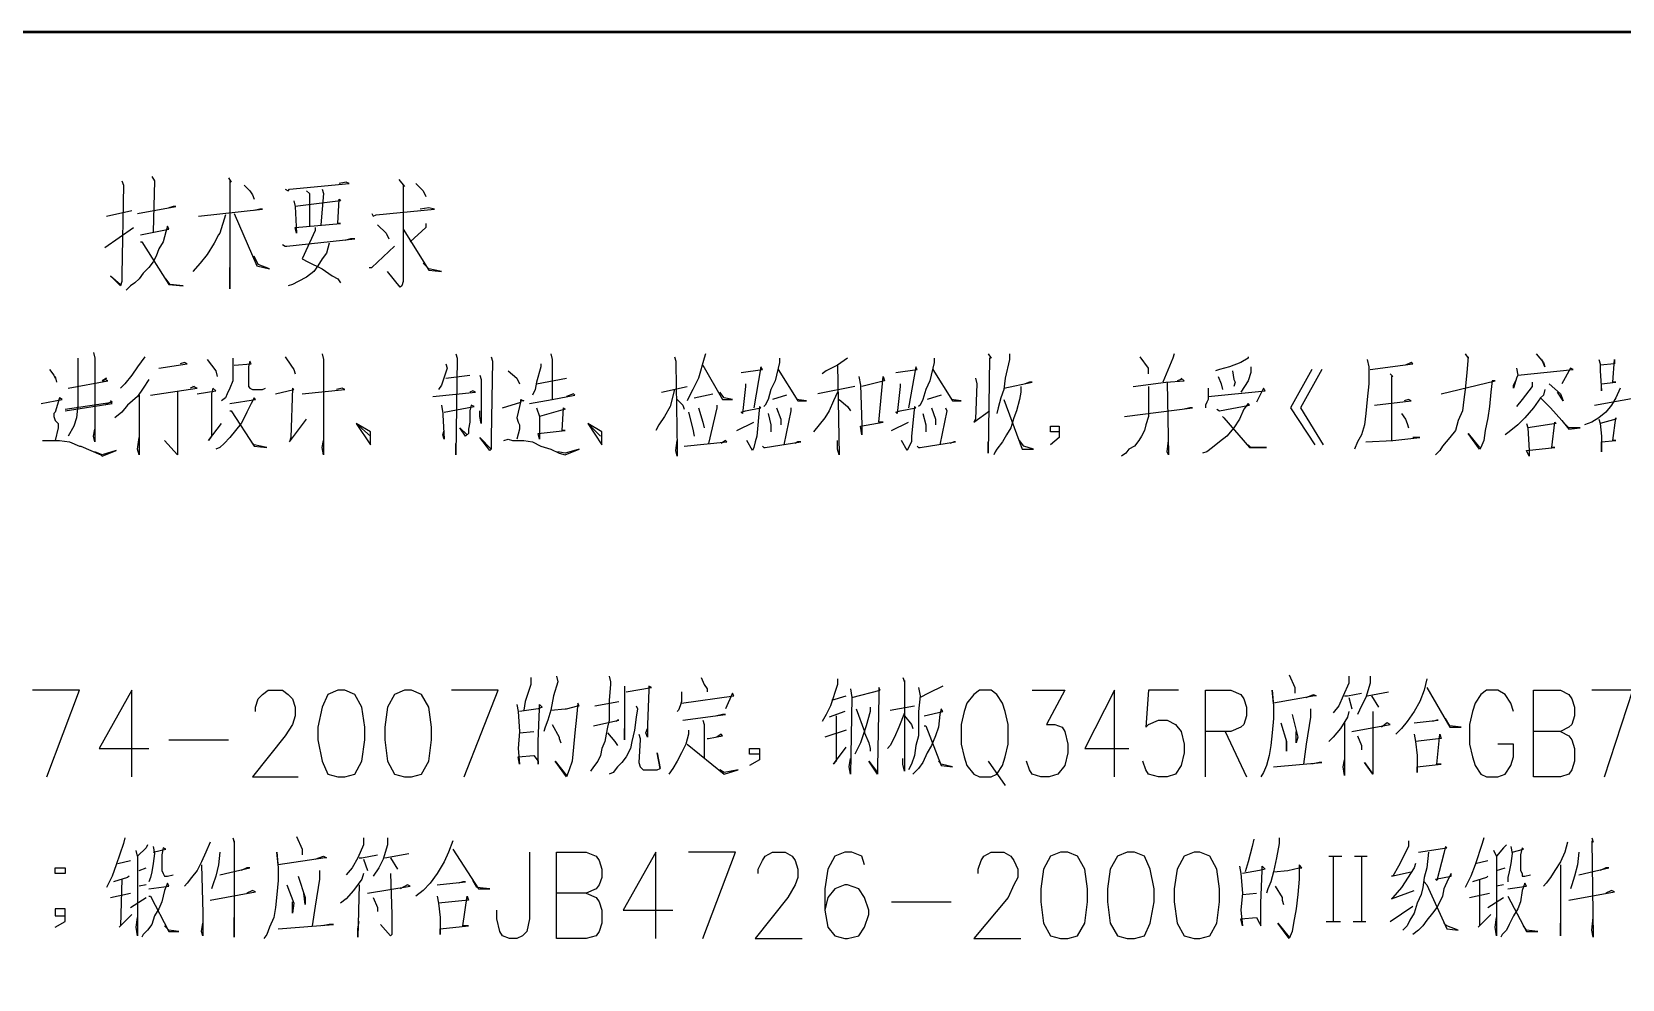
# Model space of a CAD drawing. Header units: millimetres. Extents: x -892 to 4698, y -3687 to 4524.
# Drawn here: x 3486 to 4215, y 4089 to 4524 of the extents above; entities that cross this region are included whole.
import ezdxf

# ---------------------------------------------------------------- set-up
doc = ezdxf.new("R2010")
doc.units = ezdxf.units.MM
doc.layers.add('1', color=7, linetype='Continuous')

msp = doc.modelspace()

# ---------------------------------------------------------------- linework, layer by layer
at = {"layer": '1', "color": 0, "lineweight": 50}
msp.add_lwpolyline([(-891.61, -3685.08), (-891.61, 4523.75), (4698.03, 4523.75), (4698.03, -3685.08), (-891.61, -3685.08)], dxfattribs=at)
at = {"layer": '1', "color": 0, "lineweight": 25}
for points in [[(3526.93, 4455.32), (3527.58, 4453.37), (3526.93, 4412.31), (3526.93, 4409.05), (3526.27, 4407.1), (3521.71, 4411.66), (3526.27, 4407.75)], [(3540.61, 4457.28), (3541.92, 4455.32), (3541.26, 4431.86)], [(3575.8, 4456.63), (3577.11, 4454.67), (3576.46, 4455.32), (3576.46, 4405.79), (3576.46, 4409.05), (3576.46, 4415.57)], [(3582.97, 4453.37), (3585.58, 4450.76), (3586.88, 4448.81), (3587.53, 4446.85)], [(3601.87, 4451.41), (3603.18, 4450.76), (3603.83, 4451.41), (3631.2, 4454.02), (3629.89, 4454.67), (3626.64, 4454.02)], [(3654.01, 4455.98), (3656.61, 4452.72), (3655.96, 4453.37), (3655.96, 4414.92), (3655.96, 4411.66), (3655.96, 4409.05), (3655.31, 4407.1), (3654.66, 4406.45), (3648.79, 4413.61)], [(3661.83, 4454.02), (3665.09, 4450.76), (3666.39, 4448.15)], [(3605.78, 4446.2), (3606.43, 4443.59), (3607.09, 4431.21), (3606.43, 4433.82), (3627.29, 4435.77), (3625.98, 4435.77), (3626.64, 4446.85), (3627.29, 4446.2), (3606.43, 4443.59)], [(3611.65, 4450.76), (3612.95, 4449.46), (3612.95, 4434.47)], [(3618.82, 4451.41), (3619.47, 4449.46), (3618.16, 4435.12)], [(3519.76, 4439.03), (3531.49, 4441.64)], [(3534.09, 4440.33), (3551.69, 4443.59), (3550.39, 4443.59), (3548.43, 4442.94)], [(3574.5, 4439.68), (3571.89, 4431.21), (3571.24, 4430.56), (3569.29, 4426.65), (3566.03, 4421.43), (3562.77, 4417.52), (3559.51, 4413.61)], [(3562.12, 4439.03), (3591.44, 4442.29), (3590.14, 4442.29), (3587.53, 4441.64)], [(3578.41, 4440.33), (3588.84, 4416.22), (3594.7, 4414.92), (3589.49, 4416.87), (3587.53, 4420.78)], [(3641.63, 4440.33), (3642.28, 4439.03), (3643.58, 4439.68), (3670.3, 4442.29), (3667.69, 4442.94), (3663.78, 4442.29)], [(3519.11, 4424.69), (3532.14, 4433.82)], [(3535.4, 4430.56), (3548.43, 4433.17), (3547.78, 4434.47), (3547.13, 4431.86), (3545.83, 4427.3), (3543.87, 4424.04), (3542.57, 4420.78), (3541.26, 4418.18), (3539.31, 4415.57), (3536.7, 4412.96), (3534.75, 4410.36), (3532.79, 4408.4), (3530.84, 4407.1), (3528.88, 4405.14)], [(3615.56, 4433.82), (3615.56, 4432.51), (3609.69, 4419.48), (3612.3, 4418.18), (3618.82, 4414.92), (3623.38, 4411.66), (3625.98, 4410.36), (3627.29, 4408.4)], [(3644.23, 4435.12), (3648.14, 4431.21), (3649.45, 4428.6)], [(3655.96, 4433.17), (3667.69, 4414.27), (3673.56, 4413.61), (3667.69, 4414.92), (3665.09, 4417.52)], [(3666.39, 4435.77), (3666.39, 4433.82), (3659.22, 4427.3)], [(3535.4, 4427.3), (3536.05, 4427.3), (3548.43, 4407.75), (3554.95, 4407.1), (3549.08, 4407.75), (3547.13, 4410.36)], [(3600.57, 4426), (3601.87, 4425.35), (3602.52, 4425.35), (3633.81, 4428.6), (3631.85, 4428.6), (3629.24, 4427.95)], [(3622.07, 4426.65), (3620.77, 4422.09), (3618.82, 4419.48), (3616.86, 4416.22), (3614.91, 4413.61), (3611.65, 4411.01), (3607.74, 4409.05), (3605.13, 4407.75), (3603.18, 4407.1)], [(3640.32, 4415.57), (3641.63, 4415.57), (3652.05, 4425.35)], [(3506.72, 4373.86), (3506.72, 4360.17), (3506.72, 4359.52), (3506.72, 4352.35), (3506.07, 4346.49), (3504.77, 4342.58), (3502.16, 4338.02)], [(3513.89, 4376.47), (3514.54, 4373.86), (3514.54, 4338.67), (3514.54, 4335.41), (3513.89, 4338.02), (3514.54, 4341.28)], [(3537.35, 4374.51), (3534.09, 4369.95), (3531.49, 4366.04), (3528.23, 4362.13), (3526.27, 4360.17)], [(3566.03, 4373.21), (3569.94, 4368), (3570.59, 4365.39)], [(3577.76, 4373.86), (3577.76, 4370.6), (3577.76, 4366.69), (3577.76, 4363.43), (3576.46, 4360.17), (3575.15, 4357.57), (3574.5, 4355.61), (3572.55, 4354.31)], [(3578.41, 4370.6), (3586.23, 4371.25), (3585.58, 4372.56), (3584.93, 4369.95), (3584.93, 4367.34), (3584.93, 4364.74), (3584.93, 4362.13), (3584.93, 4360.83), (3585.58, 4360.17), (3586.88, 4359.52), (3588.19, 4359.52), (3590.79, 4359.52), (3591.44, 4359.52), (3592.75, 4360.17)], [(3601.87, 4374.51), (3604.48, 4370.6), (3605.78, 4368.65), (3606.43, 4366.69)], [(3618.82, 4375.82), (3619.47, 4373.21), (3619.47, 4329.55), (3618.82, 4332.8), (3619.47, 4336.06)], [(3680.08, 4375.82), (3680.73, 4373.86), (3680.08, 4329.55), (3680.08, 4332.15), (3680.08, 4334.76)], [(3696.37, 4374.51), (3697.02, 4372.56), (3696.37, 4337.37), (3696.37, 4334.76), (3696.37, 4332.8), (3696.37, 4332.15), (3695.72, 4331.5), (3691.15, 4337.37), (3696.37, 4332.15)], [(3723.74, 4375.82), (3724.39, 4373.21), (3724.39, 4362.78), (3724.39, 4354.96)], [(3780.44, 4374.51), (3781.09, 4372.56), (3781.09, 4371.25), (3781.74, 4332.15), (3781.74, 4328.89), (3781.09, 4331.5), (3781.74, 4336.06)], [(3794.78, 4375.82), (3794.12, 4373.86), (3791.52, 4364.74), (3788.91, 4359.52), (3786.96, 4355.61), (3786.3, 4354.31)], [(3828.66, 4373.86), (3828.66, 4371.91), (3826.71, 4363.43), (3824.75, 4359.52), (3823.45, 4354.96), (3822.15, 4352.35), (3821.5, 4351.7)], [(3859.95, 4373.86), (3855.38, 4370.6), (3850.17, 4368), (3848.22, 4366.69)], [(3899.7, 4373.86), (3899.7, 4371.91), (3897.74, 4363.43), (3895.79, 4359.52), (3894.49, 4354.96), (3893.18, 4352.35), (3892.53, 4351.7)], [(3924.46, 4375.82), (3925.77, 4373.86), (3925.12, 4373.86), (3924.46, 4330.2), (3924.46, 4332.15), (3924.46, 4335.41)], [(3934.24, 4375.82), (3934.24, 4373.21), (3932.28, 4364.74), (3931.63, 4359.52), (3930.33, 4355.61), (3929.03, 4351.05), (3928.37, 4348.44)], [(3998.11, 4366.69), (3998.11, 4369.3), (3994.2, 4374.51)], [(4009.84, 4375.82), (4009.19, 4373.86), (4004.62, 4362.78)], [(4043.73, 4374.51), (4043.73, 4373.86), (4040.47, 4371.91), (4035.25, 4369.95), (4030.69, 4368.65), (4028.74, 4368)], [(4098.47, 4373.21), (4099.12, 4369.95), (4099.12, 4362.13), (4098.47, 4354.96), (4097.82, 4348.44), (4097.17, 4343.23), (4095.86, 4338.67), (4093.91, 4335.41), (4092.6, 4332.15)], [(4143.44, 4375.82), (4144.74, 4373.86), (4144.74, 4374.51), (4144.09, 4367.34), (4143.44, 4359.52), (4142.78, 4354.96), (4142.13, 4349.75), (4140.18, 4345.19), (4138.87, 4340.62), (4136.27, 4337.37), (4133.01, 4333.46), (4131.71, 4331.5), (4129.75, 4329.55)], [(4176.02, 4375.82), (4179.28, 4371.91), (4179.93, 4369.95), (4178.63, 4373.21)], [(4204.7, 4373.21), (4205.35, 4371.25), (4205.35, 4368), (4206, 4358.87), (4206, 4362.13), (4212.52, 4362.78), (4211.21, 4362.78), (4211.86, 4373.21), (4211.86, 4371.25), (4205.35, 4370.6)], [(3493.69, 4368.65), (3495.64, 4366.04), (3496.3, 4364.74)], [(3496.3, 4365.39), (3496.95, 4362.78)], [(3543.87, 4369.3), (3556.9, 4371.25), (3555.6, 4371.91), (3553.65, 4371.25)], [(3675.51, 4371.25), (3676.17, 4369.3), (3673.56, 4361.48), (3672.26, 4359.52)], [(3675.51, 4364.74), (3686.59, 4366.04)], [(3691.15, 4366.04), (3691.81, 4364.09), (3691.81, 4343.88), (3691.15, 4347.14), (3691.15, 4349.75)], [(3704.19, 4368), (3708.1, 4364.74), (3709.4, 4362.13)], [(3719.18, 4371.25), (3719.18, 4369.95), (3717.22, 4362.78), (3716.57, 4359.52), (3715.27, 4356.92)], [(3793.47, 4370.6), (3802.6, 4354.96), (3807.16, 4354.96), (3803.25, 4355.61), (3801.29, 4358.22)], [(3811.07, 4367.34), (3820.84, 4368.65), (3820.19, 4369.95), (3816.93, 4351.05)], [(3828.01, 4368.65), (3837.14, 4354.31), (3841.05, 4354.31), (3836.48, 4354.96)], [(3855.38, 4370.6), (3856.04, 4329.55), (3855.38, 4332.15), (3855.38, 4336.06)], [(3865.16, 4365.39), (3865.81, 4361.48), (3866.46, 4343.23), (3866.46, 4338.67), (3865.81, 4342.58), (3876.24, 4344.53), (3874.28, 4344.53), (3876.24, 4365.39), (3876.89, 4363.43), (3866.46, 4360.83)], [(3882.1, 4367.34), (3891.88, 4368.65), (3891.23, 4369.95), (3887.97, 4351.05)], [(3899.05, 4368.65), (3908.17, 4354.31), (3912.08, 4354.31), (3907.52, 4354.96)], [(4030.04, 4365.39), (4031.34, 4362.13), (4031.99, 4359.52)], [(4036.56, 4368), (4037.21, 4364.09), (4037.86, 4362.78), (4037.21, 4360.83)], [(4045.03, 4369.95), (4045.03, 4367.34), (4043.73, 4363.43), (4040.47, 4358.22)], [(4073.05, 4368.65), (4063.28, 4351.05), (4074.36, 4334.11)], [(4077.61, 4368.65), (4067.84, 4351.05), (4078.27, 4334.11)], [(4099.77, 4368.65), (4119.32, 4371.25), (4118.67, 4371.91), (4116.06, 4370.6)], [(4108.9, 4366.69), (4110.2, 4365.39), (4109.55, 4365.39), (4109.55, 4336.06)], [(4166.9, 4369.3), (4167.55, 4366.04), (4166.9, 4364.74), (4166.25, 4362.13), (4165.59, 4360.17), (4165.59, 4361.48), (4166.9, 4364.09)], [(4167.55, 4366.04), (4192.97, 4368.65), (4191.66, 4369.3), (4187.75, 4362.13)], [(3502.16, 4360.17), (3520.41, 4363.43), (3519.11, 4364.09), (3519.76, 4364.74), (3517.8, 4363.43)], [(3502.16, 4360.17), (3520.41, 4363.43), (3519.11, 4364.09), (3517.8, 4362.78)], [(3539.31, 4364.09), (3536.7, 4360.17), (3534.09, 4356.26), (3529.53, 4352.35), (3526.93, 4349.1), (3523.67, 4346.49)], [(3539.96, 4356.92), (3561.47, 4360.17), (3559.51, 4360.83), (3560.16, 4360.83), (3558.21, 4360.17)], [(3552.34, 4358.87), (3552.34, 4343.88), (3552.34, 4331.5), (3552.34, 4329.55), (3546.48, 4336.06)], [(3561.47, 4357.57), (3569.94, 4358.87), (3568.64, 4360.17), (3567.98, 4357.57), (3567.98, 4338.02), (3566.68, 4336.06), (3572.55, 4343.88)], [(3597.31, 4357.57), (3605.78, 4359.52), (3605.13, 4360.17), (3604.48, 4337.37), (3603.83, 4335.41), (3611.65, 4345.84)], [(3609.69, 4357.57), (3629.24, 4359.52), (3627.94, 4360.17), (3625.33, 4359.52)], [(3669.65, 4356.26), (3689.2, 4358.22), (3687.9, 4358.87), (3686.59, 4358.22)], [(3713.96, 4353.01), (3724.39, 4354.96), (3734.82, 4356.92), (3734.17, 4357.57), (3730.91, 4356.26)], [(3717.22, 4362.13), (3730.91, 4364.74)], [(3780.44, 4359.52), (3778.48, 4351.7), (3775.88, 4347.14), (3773.27, 4343.23), (3771.97, 4340.62)], [(3774.57, 4358.22), (3786.3, 4360.83)], [(3789.56, 4355.61), (3798.03, 4357.57)], [(3813.02, 4362.13), (3813.02, 4360.83), (3811.72, 4348.44), (3811.07, 4349.1), (3813.02, 4349.75), (3820.19, 4351.05), (3819.54, 4351.7), (3818.24, 4338.02), (3817.59, 4335.41), (3816.93, 4332.8), (3816.28, 4331.5), (3813.67, 4336.06)], [(3855.38, 4358.22), (3853.43, 4354.31), (3851.47, 4349.75), (3849.52, 4346.49), (3846.91, 4343.23), (3844.3, 4339.97)], [(3863.2, 4360.83), (3846.26, 4357.57)], [(3884.06, 4362.13), (3884.06, 4360.83), (3882.76, 4348.44), (3882.1, 4349.1), (3884.06, 4349.75), (3891.23, 4351.05), (3890.58, 4351.7), (3889.27, 4338.02), (3889.27, 4335.41), (3887.97, 4332.8), (3887.32, 4331.5), (3884.71, 4336.06)], [(3918.6, 4364.74), (3919.25, 4362.13), (3918.6, 4345.84), (3917.95, 4344.53), (3925.12, 4349.75)], [(3939.45, 4360.83), (3939.45, 4358.22), (3938.8, 4354.96), (3937.5, 4349.75), (3936.19, 4346.49), (3934.89, 4341.93), (3932.94, 4338.67), (3930.98, 4335.41), (3928.37, 4332.15), (3927.72, 4330.85), (3927.07, 4329.55)], [(3931.63, 4360.17), (3944.67, 4362.78), (3943.36, 4362.78), (3941.41, 4362.13)], [(3998.11, 4360.83), (3998.11, 4358.22), (3998.11, 4351.7), (3998.11, 4347.14), (3996.8, 4343.23), (3996.15, 4340.62), (3994.85, 4338.02), (3993.54, 4336.06), (3991.59, 4333.46), (3988.98, 4332.15), (3987.68, 4330.2), (3985.72, 4328.89)], [(3990.94, 4360.83), (4005.93, 4362.78), (4014.4, 4363.43), (4013.1, 4364.74), (4013.1, 4364.09), (4011.14, 4363.43)], [(4006.58, 4362.78), (4007.23, 4329.55), (4006.58, 4330.85), (4007.23, 4336.06)], [(4025.48, 4360.17), (4025.48, 4357.57), (4025.48, 4354.96), (4024.83, 4353.66), (4024.17, 4352.35), (4024.17, 4351.05)], [(4025.48, 4356.26), (4051.55, 4358.87), (4050.89, 4360.17), (4047.64, 4353.66)], [(4132.36, 4357.57), (4157.12, 4363.43), (4155.82, 4363.43), (4155.17, 4358.22), (4154.51, 4351.7), (4153.86, 4346.49), (4152.56, 4340.62), (4151.91, 4336.06), (4150.6, 4332.8), (4149.95, 4332.15), (4144.74, 4339.32), (4149.95, 4332.8)], [(4179.93, 4359.52), (4179.28, 4356.92), (4177.98, 4355.61), (4174.72, 4351.05), (4170.81, 4346.49), (4167.55, 4343.23), (4163.64, 4339.97), (4161.68, 4338.67)], [(4174.07, 4362.78), (4174.07, 4360.83), (4169.5, 4354.96), (4166.9, 4351.7)], [(4181.89, 4362.13), (4187.1, 4357.57), (4188.4, 4354.31), (4185.8, 4358.22)], [(4214.47, 4360.17), (4212.52, 4355.61), (4210.56, 4352.35), (4207.95, 4349.1), (4204.7, 4346.49), (4201.44, 4344.53), (4198.18, 4343.23)], [(3489.78, 4353.01), (3499.55, 4354.96), (3498.25, 4355.61), (3496.3, 4349.1), (3495.64, 4348.44), (3495.64, 4347.14), (3496.3, 4345.19), (3497.6, 4343.88), (3497.6, 4341.93), (3496.3, 4336.06)], [(3500.86, 4350.4), (3522.36, 4353.66), (3521.71, 4354.31)], [(3500.86, 4349.75), (3522.36, 4353.01), (3521.71, 4353.66), (3519.11, 4352.35)], [(3534.75, 4356.92), (3534.75, 4329.55), (3534.09, 4332.15), (3534.75, 4337.37)], [(3576.46, 4353.01), (3588.19, 4354.96), (3587.53, 4355.61), (3586.23, 4353.01), (3584.28, 4349.1), (3582.97, 4346.49), (3581.67, 4343.88), (3579.06, 4340.62), (3576.46, 4337.37), (3573.85, 4334.76), (3571.89, 4332.8), (3569.94, 4332.15)], [(3673.56, 4352.35), (3674.21, 4348.44), (3674.21, 4347.79), (3674.86, 4336.71), (3674.21, 4338.67), (3674.86, 4340.62)], [(3674.86, 4349.1), (3688.55, 4351.7), (3687.24, 4352.35), (3686.59, 4349.75), (3686.59, 4344.53), (3685.94, 4341.28), (3685.94, 4339.32), (3684.64, 4338.02), (3682.03, 4341.93), (3685.29, 4338.67)], [(3701.58, 4351.05), (3710.05, 4353.66), (3710.05, 4354.96), (3711.36, 4354.31), (3710.05, 4354.31), (3708.1, 4346.49), (3708.75, 4344.53), (3709.4, 4343.23), (3709.4, 4341.28), (3708.1, 4336.71)], [(3717.22, 4351.05), (3718.53, 4347.14), (3718.53, 4339.32), (3718.53, 4336.71), (3717.87, 4339.32), (3730.26, 4340.62), (3728.95, 4340.62), (3729.61, 4351.05), (3730.26, 4350.4), (3718.53, 4347.14)], [(3781.74, 4354.96), (3784.35, 4352.35), (3785, 4350.4)], [(3791.52, 4351.05), (3793.47, 4344.53), (3794.12, 4341.93)], [(3799.99, 4352.35), (3799.99, 4351.05), (3796.08, 4334.76)], [(3831.92, 4356.92), (3825.41, 4354.96)], [(3827.36, 4351.05), (3829.32, 4345.84), (3829.32, 4343.23)], [(3833.88, 4351.05), (3833.88, 4349.75), (3830.62, 4334.11)], [(3856.04, 4354.96), (3859.95, 4351.7), (3861.25, 4349.75)], [(3902.96, 4356.92), (3896.44, 4354.96)], [(3898.4, 4351.05), (3900.35, 4345.84), (3900.35, 4343.23)], [(3904.91, 4351.05), (3905.56, 4349.75), (3902.31, 4334.11)], [(3931.63, 4354.96), (3940.1, 4332.15), (3945.32, 4332.15), (3940.76, 4333.46), (3938.8, 4336.06)], [(3987.03, 4347.14), (4018.31, 4351.05), (4017.01, 4351.05), (4014.4, 4350.4)], [(4029.39, 4350.4), (4030.69, 4349.75), (4044.38, 4352.35), (4043.73, 4353.01), (4041.77, 4350.4), (4039.82, 4345.84), (4037.21, 4341.93), (4033.95, 4338.02), (4030.69, 4335.41), (4027.43, 4332.8), (4024.83, 4330.85), (4022.87, 4330.2)], [(4101.73, 4352.35), (4118.67, 4354.31), (4117.37, 4354.96), (4115.41, 4354.31)], [(4177.98, 4355.61), (4182.54, 4351.05), (4187.75, 4345.19), (4191.01, 4341.28), (4196.22, 4341.93), (4191.01, 4341.93), (4188.4, 4344.53)], [(4202.74, 4352.35), (4228.16, 4356.92), (4227.51, 4356.92), (4224.9, 4356.26)], [(3576.46, 4349.75), (3577.11, 4349.75), (3587.53, 4333.46), (3593.4, 4332.8), (3587.53, 4334.11), (3586.23, 4335.41)], [(3640.97, 4338.02), (3634.46, 4343.88), (3640.97, 4334.11), (3640.97, 4339.97), (3634.46, 4343.88)], [(3746.55, 4338.02), (3740.68, 4343.88), (3747.2, 4334.11), (3747.2, 4339.97), (3740.68, 4343.88)], [(3786.96, 4349.1), (3788.91, 4341.28), (3789.56, 4338.02)], [(3809.11, 4340.62), (3816.93, 4344.53)], [(3823.45, 4348.44), (3824.75, 4343.23), (3824.75, 4339.97)], [(3880.15, 4340.62), (3887.97, 4344.53)], [(3894.49, 4348.44), (3895.79, 4343.23), (3895.79, 4339.97)], [(4031.99, 4347.14), (4032.65, 4346.49), (4044.38, 4332.8), (4052.2, 4332.8), (4045.03, 4332.8), (4043.73, 4334.11)], [(4114.11, 4348.44), (4116.06, 4345.84), (4116.72, 4343.88), (4117.37, 4341.93)], [(4171.46, 4343.88), (4172.11, 4341.93), (4172.76, 4331.5), (4172.76, 4328.89), (4171.46, 4331.5), (4184.49, 4332.8), (4183.19, 4332.8), (4184.49, 4344.53), (4185.14, 4343.88), (4172.11, 4341.93)], [(4204.7, 4345.84), (4205.35, 4343.88), (4206, 4338.02), (4206, 4336.71), (4206, 4330.85), (4206, 4335.41), (4212.52, 4336.06), (4211.21, 4336.06), (4212.52, 4346.49), (4212.52, 4345.84), (4205.35, 4343.88)], [(3490.43, 4336.06), (3494.99, 4336.06), (3498.25, 4336.06), (3502.81, 4335.41), (3507.38, 4333.46), (3508.03, 4333.46), (3512.59, 4331.5), (3517.15, 4329.55), (3517.8, 4328.89), (3524.32, 4331.5), (3517.8, 4329.55), (3514.54, 4330.85)], [(3702.23, 4336.06), (3704.19, 4336.71), (3706.14, 4336.06), (3711.36, 4336.06), (3715.27, 4335.41), (3719.18, 4333.46), (3723.74, 4332.15), (3727.65, 4330.2), (3730.26, 4329.55), (3736.77, 4332.15), (3730.26, 4330.2), (3727, 4330.85)], [(3785, 4333.46), (3804.55, 4335.41), (3803.9, 4336.06), (3801.94, 4334.76)], [(3957.05, 4339.97), (3953.14, 4339.97), (3953.14, 4342.58), (3957.05, 4342.58), (3957.05, 4337.37), (3953.14, 4334.11)], [(4097.82, 4335.41), (4110.2, 4336.06), (4122.58, 4337.37), (4121.93, 4337.37), (4119.32, 4337.37)], [(3820.84, 4333.46), (3821.5, 4332.8), (3822.15, 4332.8), (3838.44, 4335.41), (3837.14, 4335.41), (3835.83, 4334.76)], [(3891.88, 4333.46), (3892.53, 4332.8), (3893.18, 4332.8), (3909.48, 4335.41), (3908.82, 4335.41), (3906.87, 4334.76)], [(3714.62, 4227.23), (3714.62, 4223.97), (3712.01, 4216.15), (3711.36, 4212.24)], [(3726.35, 4227.88), (3727, 4225.27), (3725.04, 4218.76), (3723.74, 4212.24), (3722.44, 4207.68), (3721.13, 4204.42), (3720.48, 4202.46)], [(3750.46, 4227.88), (3751.11, 4225.27), (3751.11, 4223.97), (3750.46, 4216.8), (3750.46, 4211.59), (3750.46, 4207.68), (3749.81, 4204.42), (3749.16, 4201.16), (3748.5, 4197.9), (3747.2, 4194.64), (3746.55, 4191.38), (3745.25, 4188.78), (3743.29, 4186.17), (3741.99, 4184.22)], [(3792.82, 4227.23), (3794.12, 4223.97), (3795.43, 4222.01), (3795.43, 4220.71)], [(3855.38, 4226.58), (3855.38, 4223.97), (3852.13, 4214.19), (3850.17, 4210.28), (3848.22, 4207.03)], [(3885.36, 4227.23), (3886.01, 4225.27), (3886.01, 4225.92), (3886.01, 4184.22), (3885.36, 4187.47), (3885.36, 4190.08)], [(4062.62, 4228.53), (4065.23, 4222.67), (4065.23, 4220.06)], [(4090, 4227.88), (4090, 4224.62), (4087.39, 4218.76), (4085.43, 4214.19), (4082.83, 4210.94)], [(4099.77, 4227.88), (4099.77, 4224.62), (4097.82, 4218.1), (4095.86, 4214.19), (4093.91, 4210.28)], [(4125.84, 4226.58), (4124.54, 4221.36), (4122.58, 4216.15), (4119.97, 4211.59), (4116.72, 4207.03), (4114.11, 4203.77), (4111.5, 4201.16)], [(3492.39, 4181.61), (3507.38, 4221.36), (3485.87, 4221.36)], [(3531.49, 4181.61), (3531.49, 4221.36), (3516.5, 4194.64), (3539.31, 4194.64)], [(3588.19, 4211.59), (3588.19, 4213.54), (3589.49, 4217.45), (3591.44, 4219.41), (3594.05, 4221.36), (3600.57, 4221.36), (3603.18, 4219.41), (3605.13, 4217.45), (3606.43, 4213.54), (3606.43, 4209.63), (3605.13, 4205.72), (3601.87, 4200.51), (3586.88, 4181.61), (3607.74, 4181.61)], [(3625.98, 4221.36), (3621.42, 4219.41), (3618.82, 4213.54), (3616.86, 4204.42), (3616.86, 4198.55), (3618.82, 4188.78), (3621.42, 4182.91), (3625.98, 4181.61), (3629.24, 4181.61), (3633.81, 4182.91), (3637.06, 4188.78), (3638.37, 4198.55), (3638.37, 4204.42), (3637.06, 4213.54), (3633.81, 4219.41), (3629.24, 4221.36), (3625.98, 4221.36)], [(3656.61, 4221.36), (3652.05, 4219.41), (3648.79, 4213.54), (3647.49, 4204.42), (3647.49, 4198.55), (3648.79, 4188.78), (3652.05, 4182.91), (3656.61, 4181.61), (3659.87, 4181.61), (3664.44, 4182.91), (3667.69, 4188.78), (3669, 4198.55), (3669, 4204.42), (3667.69, 4213.54), (3664.44, 4219.41), (3659.87, 4221.36), (3656.61, 4221.36)], [(3683.99, 4181.61), (3699.63, 4221.36), (3678.12, 4221.36)], [(3757.63, 4223.32), (3757.63, 4220.71), (3757.63, 4202.46), (3757.63, 4198.55), (3757.63, 4199.86), (3757.63, 4203.77)], [(3758.28, 4220.71), (3770.01, 4222.67), (3768.71, 4223.32), (3768.71, 4221.36), (3768.06, 4205.72), (3768.06, 4199.86), (3767.4, 4201.81), (3768.06, 4203.77)], [(3783.7, 4220.71), (3783.7, 4218.1), (3783.7, 4216.15), (3783.04, 4214.19), (3782.39, 4212.24), (3781.74, 4211.59)], [(3783.7, 4215.5), (3807.81, 4218.76), (3807.16, 4220.06), (3803.9, 4212.89)], [(3861.25, 4222.01), (3861.9, 4218.1), (3861.25, 4182.91), (3860.6, 4186.17), (3861.25, 4190.08)], [(3861.9, 4218.1), (3874.93, 4221.36), (3874.28, 4222.67), (3874.28, 4218.76), (3873.63, 4186.17), (3873.63, 4184.22), (3873.63, 4182.91), (3869.72, 4188.78), (3873.63, 4183.56)], [(3892.53, 4222.67), (3893.18, 4218.76), (3892.53, 4211.59), (3892.53, 4205.72), (3892.53, 4200.51), (3891.23, 4195.95), (3890.58, 4191.38), (3889.27, 4187.47), (3887.97, 4184.87)], [(3903.61, 4223.32), (3897.09, 4220.06), (3893.18, 4218.1)], [(3920.55, 4221.36), (3917.95, 4219.41), (3914.69, 4215.5), (3913.39, 4211.59), (3912.08, 4205.72), (3912.08, 4196.6), (3913.39, 4190.73), (3914.69, 4186.82), (3917.95, 4182.91), (3920.55, 4181.61), (3925.77, 4181.61), (3928.37, 4182.91), (3930.98, 4186.82), (3932.28, 4190.73), (3933.59, 4196.6), (3933.59, 4205.72), (3932.28, 4211.59), (3930.98, 4215.5), (3928.37, 4219.41), (3925.77, 4221.36), (3920.55, 4221.36)], [(3944.67, 4221.36), (3959.66, 4221.36), (3951.18, 4205.72), (3955.09, 4205.72), (3958.35, 4204.42), (3959.66, 4202.46), (3960.96, 4196.6), (3960.96, 4192.69), (3959.66, 4186.82), (3956.4, 4182.91), (3952.49, 4181.61), (3948.58, 4181.61), (3944.67, 4182.91), (3943.36, 4184.87), (3942.06, 4188.78)], [(3982.47, 4181.61), (3982.47, 4221.36), (3968.78, 4194.64), (3988.98, 4194.64)], [(4011.79, 4221.36), (3998.11, 4221.36), (3996.8, 4204.42), (3998.11, 4205.72), (4002.67, 4207.68), (4006.58, 4207.68), (4010.49, 4205.72), (4013.1, 4202.46), (4014.4, 4196.6), (4014.4, 4192.69), (4013.1, 4186.82), (4010.49, 4182.91), (4006.58, 4181.61), (4002.67, 4181.61), (3998.11, 4182.91), (3996.8, 4184.87), (3995.5, 4188.78)], [(4024.17, 4181.61), (4024.17, 4221.36), (4035.91, 4221.36), (4040.47, 4219.41), (4041.77, 4217.45), (4043.07, 4213.54), (4043.07, 4209.63), (4041.77, 4205.72), (4040.47, 4204.42), (4035.91, 4202.46), (4024.17, 4202.46)], [(4070.45, 4218.1), (4073.7, 4219.41), (4075.01, 4218.76), (4074.36, 4218.76), (4055.46, 4215.5), (4054.8, 4221.36), (4055.46, 4214.19), (4055.46, 4208.33), (4054.8, 4201.81), (4054.15, 4195.95), (4053.5, 4191.38), (4052.2, 4186.82), (4050.89, 4183.56), (4049.59, 4181.61)], [(4088.04, 4218.76), (4089.34, 4218.76), (4095.86, 4220.06)], [(4098.47, 4218.76), (4108.24, 4220.71)], [(4125.84, 4222.67), (4136.27, 4204.42), (4141.48, 4204.42), (4136.27, 4205.07), (4134.31, 4208.33)], [(4165.59, 4211.59), (4164.29, 4215.5), (4161.68, 4219.41), (4158.43, 4221.36), (4153.21, 4221.36), (4150.6, 4219.41), (4148, 4215.5), (4146.69, 4211.59), (4145.39, 4205.72), (4145.39, 4196.6), (4146.69, 4190.73), (4148, 4186.82), (4150.6, 4182.91), (4153.21, 4181.61), (4158.43, 4181.61), (4161.68, 4182.91), (4164.29, 4186.82), (4165.59, 4190.73), (4165.59, 4196.6), (4158.43, 4196.6)], [(4187.1, 4202.46), (4191.01, 4200.51), (4192.31, 4198.55), (4193.62, 4194.64), (4193.62, 4188.78), (4192.31, 4184.87), (4191.01, 4182.91), (4187.1, 4181.61), (4174.72, 4181.61), (4174.72, 4221.36), (4187.1, 4221.36), (4191.01, 4219.41), (4192.31, 4217.45), (4193.62, 4213.54), (4193.62, 4209.63), (4192.31, 4205.72), (4191.01, 4204.42), (4187.1, 4202.46), (4174.72, 4202.46)], [(4207.3, 4181.61), (4220.34, 4221.36), (4201.44, 4221.36)], [(3708.1, 4214.85), (3708.75, 4211.59), (3709.4, 4202.46), (3708.75, 4194.64), (3709.4, 4187.47), (3708.75, 4190.73), (3715.92, 4191.38), (3717.87, 4188.78), (3717.87, 4187.47), (3717.87, 4197.9), (3718.53, 4212.89), (3718.53, 4214.85), (3719.83, 4213.54), (3717.87, 4212.89), (3709.4, 4211.59)], [(3723.74, 4212.24), (3730.26, 4212.89), (3730.91, 4212.89), (3736.12, 4214.19), (3736.77, 4214.19), (3736.12, 4215.5), (3735.47, 4208.98), (3734.82, 4201.81), (3734.17, 4195.29), (3733.52, 4188.78), (3732.21, 4184.87), (3730.91, 4181.61), (3725.7, 4188.78), (3730.91, 4182.26)], [(3743.94, 4214.19), (3755.02, 4216.15)], [(3762.84, 4214.19), (3763.49, 4212.89), (3762.84, 4208.98), (3762.19, 4203.11), (3760.89, 4197.9), (3760.24, 4194.64), (3758.28, 4190.73), (3756.33, 4188.13), (3754.37, 4186.17), (3752.41, 4183.56), (3750.46, 4182.91)], [(3858.64, 4211.59), (3851.47, 4208.98)], [(3852.78, 4216.8), (3859.29, 4218.76)], [(3870.37, 4213.54), (3870.37, 4211.59), (3868.42, 4205.07), (3865.81, 4197.25), (3863.2, 4192.04)], [(3863.86, 4212.89), (3867.77, 4202.46), (3867.77, 4201.81), (3869.72, 4197.25), (3870.37, 4194.64), (3870.37, 4193.34)], [(3879.5, 4212.24), (3890.58, 4214.19)], [(3895.14, 4209.63), (3903.61, 4211.59), (3902.96, 4212.89), (3902.31, 4210.28), (3901.65, 4204.42), (3900.35, 4200.51), (3898.4, 4195.95), (3896.44, 4192.69), (3894.49, 4188.13), (3892.53, 4185.52), (3889.92, 4182.91)], [(4072.4, 4212.89), (4072.4, 4208.98), (4070.45, 4196.6), (4069.14, 4187.47)], [(4090, 4211.59), (4089.34, 4208.98), (4086.09, 4203.77), (4082.83, 4199.86), (4080.87, 4197.9)], [(4090, 4218.1), (4091.3, 4212.89)], [(4101.08, 4211.59), (4101.08, 4192.69), (4101.08, 4186.17), (4101.08, 4183.56), (4101.08, 4182.91), (4097.17, 4188.13), (4101.08, 4182.91)], [(4100.42, 4218.76), (4103.68, 4213.54)], [(3724.39, 4205.72), (3727.65, 4199.86), (3727.65, 4199.2), (3728.3, 4197.25)], [(3743.29, 4205.07), (3755.02, 4207.68), (3754.37, 4207.68), (3753.72, 4207.03)], [(3784.35, 4207.68), (3803.9, 4210.28), (3802.6, 4210.28), (3799.99, 4209.63)], [(3793.47, 4207.68), (3794.12, 4205.72), (3794.12, 4190.08)], [(3854.73, 4209.63), (3854.73, 4188.78), (3853.43, 4187.47), (3859.29, 4195.29)], [(3886.01, 4210.94), (3883.41, 4204.42), (3881.45, 4199.86), (3879.5, 4195.95), (3878.19, 4194.64)], [(3886.01, 4209.63), (3889.27, 4205.72), (3889.92, 4203.77)], [(3895.14, 4205.07), (3895.79, 4205.07), (3902.96, 4186.82), (3908.17, 4186.17), (3902.96, 4187.47), (3901.65, 4188.78)], [(4058.71, 4206.37), (4061.32, 4197.9), (4061.32, 4193.34), (4061.32, 4198.55)], [(4063.93, 4210.28), (4066.54, 4199.86), (4065.88, 4197.25), (4065.88, 4202.46)], [(4088.04, 4206.37), (4088.04, 4182.26), (4087.39, 4186.17), (4088.04, 4189.43)], [(4091.3, 4202.46), (4108.9, 4205.72), (4107.59, 4206.37), (4104.99, 4204.42)], [(4119.97, 4206.37), (4131.05, 4207.68), (4130.4, 4207.68), (4128.45, 4207.03)], [(3548.43, 4198.55), (3575.8, 4198.55)], [(3709.4, 4201.81), (3715.92, 4202.46)], [(3749.81, 4201.81), (3753.07, 4197.9), (3754.37, 4195.95)], [(3764.15, 4201.16), (3764.8, 4199.2), (3764.8, 4198.55), (3764.15, 4188.13), (3764.8, 4186.17), (3765.45, 4185.52), (3766.1, 4184.87), (3767.4, 4184.87), (3770.66, 4184.87), (3772.62, 4184.87), (3773.92, 4185.52), (3772.62, 4192.69), (3773.92, 4185.52)], [(3786.96, 4203.11), (3786.96, 4201.16), (3785.65, 4196.6), (3783.7, 4192.69), (3781.74, 4188.78), (3779.79, 4185.52), (3777.83, 4182.91)], [(3795.43, 4199.2), (3796.08, 4199.2), (3802.6, 4200.51), (3801.94, 4201.16), (3799.99, 4199.86)], [(3859.29, 4203.11), (3849.52, 4199.86)], [(4033.3, 4202.46), (4043.07, 4181.61)], [(4093.91, 4200.51), (4095.86, 4195.95), (4095.86, 4193.99)], [(4119.97, 4201.16), (4120.63, 4197.9), (4121.28, 4191.38), (4121.28, 4183.56), (4121.28, 4186.17), (4132.36, 4187.47), (4130.4, 4187.47), (4131.71, 4201.16), (4132.36, 4199.2), (4120.63, 4197.9)], [(3786.3, 4196.6), (3803.25, 4182.91), (3809.76, 4184.87), (3803.25, 4183.56), (3801.29, 4184.87)], [(3819.54, 4192.04), (3814.98, 4192.04), (3814.98, 4194.64), (3819.54, 4194.64), (3819.54, 4189.43), (3814.98, 4186.82)], [(3924.46, 4188.78), (3932.28, 4177.7)], [(4055.46, 4186.17), (4077.61, 4188.13), (4076.31, 4188.13), (4073.05, 4187.47)], [(3528.23, 4153.59), (3527.58, 4150.98), (3524.32, 4141.2), (3522.36, 4135.99), (3519.76, 4130.78)], [(3577.76, 4153.59), (3578.41, 4151.63), (3578.41, 4152.28), (3578.41, 4107.97), (3578.41, 4111.22), (3578.41, 4117.09)], [(3607.09, 4154.24), (3609.69, 4148.37), (3609.69, 4145.77)], [(3637.72, 4153.59), (3637.72, 4150.33), (3635.11, 4144.46), (3632.5, 4139.9), (3629.89, 4136.64)], [(3648.79, 4153.59), (3648.79, 4150.33), (3646.84, 4143.81), (3644.88, 4139.9), (3642.28, 4135.99)], [(4058.06, 4153.59), (4058.06, 4150.98), (4056.76, 4144.46), (4055.46, 4137.94), (4054.15, 4133.38), (4052.85, 4130.12), (4052.2, 4128.17)], [(4151.91, 4153.59), (4151.26, 4150.98), (4148, 4141.2), (4146.04, 4135.99), (4143.44, 4130.78)], [(4201.44, 4153.59), (4202.09, 4151.63), (4201.44, 4152.28), (4202.09, 4107.97), (4201.44, 4111.22), (4202.09, 4117.09)], [(3538.66, 4150.33), (3538.01, 4149.02), (3534.09, 4145.11), (3533.44, 4147.72)], [(3541.26, 4149.68), (3541.92, 4146.42), (3541.26, 4141.85), (3540.61, 4137.94), (3539.96, 4135.34), (3539.31, 4133.38)], [(3541.26, 4147.07), (3547.13, 4148.37), (3545.83, 4149.02), (3545.17, 4145.77), (3545.17, 4138.6), (3545.83, 4137.29), (3546.48, 4135.99), (3547.78, 4135.99), (3550.39, 4136.64)], [(3567.33, 4151.63), (3565.38, 4147.07), (3563.42, 4142.51), (3561.47, 4138.6), (3558.86, 4135.34), (3556.9, 4132.73), (3555.6, 4131.43)], [(3571.89, 4147.07), (3571.24, 4141.2), (3569.94, 4135.99), (3568.64, 4132.08), (3567.98, 4130.12)], [(3615.56, 4143.81), (3619.47, 4145.11), (3620.77, 4144.46), (3620.12, 4144.46), (3598.61, 4141.2), (3597.96, 4147.07), (3598.61, 4139.9), (3598.61, 4134.03), (3597.96, 4127.52), (3597.31, 4121.65), (3596.66, 4117.09), (3594.7, 4112.53), (3593.4, 4109.27), (3592.1, 4107.31)], [(3647.49, 4144.46), (3658.57, 4146.42)], [(3678.77, 4152.28), (3676.82, 4147.07), (3674.86, 4142.51), (3671.6, 4137.29), (3668.35, 4132.73), (3665.09, 4129.47), (3661.83, 4126.87)], [(3678.77, 4148.37), (3690.5, 4130.12), (3695.72, 4130.12), (3689.85, 4130.78), (3687.9, 4134.03)], [(3713.96, 4147.07), (3713.96, 4116.44), (3712.66, 4110.57), (3710.71, 4108.62), (3708.1, 4107.31), (3704.84, 4107.31), (3701.58, 4108.62), (3700.28, 4110.57), (3698.98, 4116.44), (3698.98, 4120.35)], [(3740.03, 4128.17), (3744.59, 4126.21), (3745.9, 4124.26), (3747.2, 4120.35), (3747.2, 4114.48), (3745.9, 4110.57), (3744.59, 4108.62), (3740.03, 4107.31), (3726.35, 4107.31), (3726.35, 4147.07), (3740.03, 4147.07), (3744.59, 4145.11), (3745.9, 4143.16), (3747.2, 4139.25), (3747.2, 4135.34), (3745.9, 4132.08), (3744.59, 4130.12), (3740.03, 4128.17), (3726.35, 4128.17)], [(3771.97, 4107.31), (3771.97, 4147.07), (3756.98, 4120.35), (3779.79, 4120.35)], [(3793.47, 4107.31), (3808.46, 4147.07), (3786.96, 4147.07)], [(3818.89, 4137.29), (3818.89, 4139.25), (3820.84, 4143.16), (3822.15, 4145.11), (3825.41, 4147.07), (3831.27, 4147.07), (3834.53, 4145.11), (3835.83, 4143.16), (3837.14, 4139.25), (3837.14, 4135.34), (3835.83, 4132.08), (3832.57, 4126.21), (3817.59, 4107.31), (3839.09, 4107.31)], [(3867.77, 4141.2), (3866.46, 4145.11), (3861.9, 4147.07), (3858.64, 4147.07), (3854.08, 4145.11), (3850.82, 4139.25), (3849.52, 4130.12), (3849.52, 4120.35), (3850.82, 4112.53), (3854.08, 4108.62), (3858.64, 4107.31), (3859.95, 4107.31), (3865.16, 4108.62), (3867.77, 4112.53), (3869.72, 4118.39), (3869.72, 4120.35), (3867.77, 4126.21), (3865.16, 4130.12), (3859.95, 4132.08), (3858.64, 4132.08), (3854.08, 4130.12), (3850.82, 4126.21), (3849.52, 4120.35)], [(3919.9, 4137.29), (3919.9, 4139.25), (3921.21, 4143.16), (3922.51, 4145.11), (3925.77, 4147.07), (3931.63, 4147.07), (3934.89, 4145.11), (3936.19, 4143.16), (3938.15, 4139.25), (3938.15, 4135.34), (3936.19, 4132.08), (3933.59, 4126.21), (3917.95, 4107.31), (3939.45, 4107.31)], [(3957.7, 4147.07), (3953.14, 4145.11), (3949.88, 4139.25), (3948.58, 4130.12), (3948.58, 4124.26), (3949.88, 4114.48), (3953.14, 4108.62), (3957.7, 4107.31), (3960.96, 4107.31), (3965.52, 4108.62), (3968.78, 4114.48), (3970.08, 4124.26), (3970.08, 4130.12), (3968.78, 4139.25), (3965.52, 4145.11), (3960.96, 4147.07), (3957.7, 4147.07)], [(3988.33, 4147.07), (3983.77, 4145.11), (3980.51, 4139.25), (3979.21, 4130.12), (3979.21, 4124.26), (3980.51, 4114.48), (3983.77, 4108.62), (3988.33, 4107.31), (3991.59, 4107.31), (3996.15, 4108.62), (3998.76, 4114.48), (4000.71, 4124.26), (4000.71, 4130.12), (3998.76, 4139.25), (3996.15, 4145.11), (3991.59, 4147.07), (3988.33, 4147.07)], [(4018.96, 4147.07), (4014.4, 4145.11), (4011.14, 4139.25), (4009.84, 4130.12), (4009.84, 4124.26), (4011.14, 4114.48), (4014.4, 4108.62), (4018.96, 4107.31), (4021.57, 4107.31), (4026.13, 4108.62), (4029.39, 4114.48), (4030.69, 4124.26), (4030.69, 4130.12), (4029.39, 4139.25), (4026.13, 4145.11), (4021.57, 4147.07), (4018.96, 4147.07)], [(4046.33, 4152.93), (4045.68, 4149.68), (4043.73, 4142.51), (4042.42, 4137.94)], [(4117.37, 4152.28), (4117.37, 4149.68), (4112.81, 4140.55), (4110.2, 4135.99), (4109.55, 4135.99), (4118.67, 4137.94)], [(4126.49, 4147.07), (4125.84, 4139.9), (4124.54, 4135.34), (4123.88, 4130.78), (4123.23, 4127.52), (4121.28, 4123.61), (4119.97, 4119.05), (4118.02, 4115.79), (4116.72, 4113.18), (4114.76, 4111.22)], [(4121.93, 4147.07), (4134.96, 4149.02), (4134.31, 4149.68), (4133.66, 4146.42), (4130.4, 4134.03), (4129.75, 4134.69), (4136.92, 4135.99), (4136.92, 4137.29), (4135.62, 4134.69), (4133.66, 4130.12), (4133.01, 4126.87), (4131.71, 4124.26), (4130.4, 4121.65), (4128.45, 4119.05), (4125.84, 4115.79), (4123.88, 4113.18), (4121.93, 4111.22), (4119.32, 4109.27)], [(4162.34, 4150.33), (4161.03, 4149.02), (4157.77, 4145.11), (4156.47, 4147.72)], [(4164.29, 4149.68), (4164.94, 4146.42), (4164.29, 4141.85), (4163.64, 4137.94), (4162.99, 4135.34), (4162.99, 4133.38)], [(4164.94, 4147.07), (4170.16, 4148.37), (4169.5, 4149.02), (4168.85, 4145.77), (4168.85, 4138.6), (4169.5, 4137.29), (4169.5, 4135.99), (4170.81, 4135.99), (4173.41, 4136.64)], [(4190.36, 4151.63), (4189.06, 4147.07), (4187.1, 4142.51), (4184.49, 4138.6), (4182.54, 4135.34), (4180.58, 4132.73), (4179.28, 4131.43)], [(4195.57, 4147.07), (4194.92, 4141.2), (4193.62, 4135.99), (4192.31, 4132.08), (4191.66, 4130.12)], [(3500.86, 4139.9), (3500.86, 4137.29), (3496.3, 4137.29), (3496.3, 4139.9), (3500.86, 4139.9)], [(3524.97, 4141.85), (3530.84, 4143.16)], [(3534.09, 4145.11), (3534.09, 4108.62), (3533.44, 4112.53), (3534.09, 4117.09)], [(3534.75, 4138.6), (3538.01, 4139.9)], [(3563.42, 4141.2), (3564.07, 4119.05), (3564.07, 4113.18), (3564.07, 4108.62), (3563.42, 4110.57), (3564.07, 4114.48)], [(3571.89, 4136.64), (3585.58, 4139.9), (3584.28, 4139.9), (3581.67, 4138.6)], [(3617.51, 4138.6), (3617.51, 4134.69), (3615.56, 4122.3), (3614.25, 4113.18)], [(3635.76, 4144.46), (3637.06, 4144.46), (3644.23, 4145.77)], [(3637.72, 4143.81), (3639.67, 4138.6)], [(3650.1, 4144.46), (3653.36, 4139.25)], [(4039.82, 4140.55), (4040.47, 4137.29), (4041.12, 4128.17), (4040.47, 4120.35), (4041.12, 4113.18), (4040.47, 4116.44), (4047.64, 4117.09), (4048.94, 4114.48), (4049.59, 4113.18), (4049.59, 4123.61), (4050.24, 4138.6), (4050.24, 4140.55), (4051.55, 4139.25), (4048.94, 4138.6), (4041.12, 4137.29)], [(4055.46, 4137.94), (4061.97, 4138.6), (4067.19, 4139.9), (4068.49, 4139.9), (4067.19, 4141.2), (4067.19, 4134.69), (4066.54, 4127.52), (4065.88, 4121), (4064.58, 4114.48), (4063.93, 4110.57), (4062.62, 4107.31), (4057.41, 4114.48), (4062.62, 4107.97)], [(4080.87, 4145.11), (4086.74, 4145.11)], [(4082.83, 4145.11), (4082.83, 4115.14)], [(4092.6, 4145.11), (4098.47, 4145.11)], [(4095.86, 4145.11), (4095.86, 4115.14)], [(4120.63, 4141.85), (4119.97, 4139.9), (4114.11, 4130.78), (4110.2, 4126.21), (4109.55, 4125.56), (4119.97, 4129.47)], [(4148, 4141.85), (4153.86, 4143.16)], [(4157.77, 4145.11), (4157.77, 4108.62), (4157.12, 4112.53), (4157.77, 4117.09)], [(4157.77, 4138.6), (4161.68, 4139.9)], [(4187.1, 4141.2), (4187.1, 4119.05), (4187.1, 4113.18), (4187.1, 4108.62), (4187.1, 4110.57), (4187.1, 4114.48)], [(4195.57, 4136.64), (4209.26, 4139.9), (4207.95, 4139.9), (4205.35, 4138.6)], [(3530.18, 4135.99), (3529.53, 4135.34), (3523.02, 4133.38)], [(3526.93, 4134.69), (3526.27, 4113.18), (3525.62, 4112.53), (3531.49, 4118.39)], [(3538.01, 4132.08), (3534.75, 4131.43)], [(3539.31, 4130.12), (3548.43, 4131.43), (3547.78, 4132.73), (3546.48, 4129.47), (3545.17, 4124.26), (3543.87, 4121), (3541.92, 4117.74), (3540.61, 4113.83), (3538.66, 4111.22), (3536.7, 4109.27), (3536.05, 4107.97)], [(3602.52, 4132.08), (3605.78, 4123.61), (3605.13, 4119.05), (3605.13, 4124.26)], [(3607.74, 4135.99), (3611, 4126.21), (3611, 4122.96), (3610.34, 4128.17)], [(3637.72, 4137.29), (3637.06, 4134.69), (3633.15, 4129.47), (3629.89, 4125.56), (3627.29, 4123.61)], [(3635.76, 4132.08), (3635.11, 4107.97), (3635.11, 4111.88), (3635.76, 4115.14)], [(3639.67, 4128.17), (3659.22, 4131.43), (3657.92, 4132.08), (3654.66, 4130.12)], [(3650.1, 4137.29), (3650.75, 4118.39), (3650.75, 4111.88), (3650.75, 4109.27), (3650.1, 4108.62), (3645.54, 4113.83), (3650.1, 4108.62)], [(3671.6, 4132.08), (3684.64, 4133.38), (3683.33, 4133.38), (3681.38, 4132.73)], [(4056.11, 4131.43), (4059.37, 4126.21), (4059.37, 4124.91), (4060.02, 4122.96)], [(4124.54, 4133.38), (4125.84, 4132.08), (4134.96, 4111.88), (4140.18, 4111.22), (4134.96, 4113.18), (4133.66, 4114.48)], [(4153.86, 4135.99), (4153.21, 4135.34), (4146.69, 4133.38)], [(4149.95, 4134.69), (4149.95, 4113.18), (4149.3, 4112.53), (4155.17, 4118.39)], [(4161.03, 4132.08), (4157.77, 4131.43)], [(4162.99, 4130.12), (4171.46, 4131.43), (4170.81, 4132.73), (4169.5, 4129.47), (4168.85, 4124.26), (4167.55, 4121), (4165.59, 4117.74), (4163.64, 4113.83), (4162.34, 4111.22), (4160.38, 4109.27), (4159.73, 4107.97)], [(3521.71, 4126.21), (3530.84, 4128.17)], [(3530.84, 4121.65), (3538.01, 4126.21)], [(3539.31, 4126.87), (3539.96, 4126.87), (3548.43, 4110.57), (3552.99, 4110.57), (3548.43, 4111.22), (3546.48, 4113.18)], [(3567.33, 4124.91), (3588.19, 4128.82), (3586.88, 4129.47), (3584.28, 4128.17)], [(3642.28, 4126.21), (3644.23, 4121.65), (3644.23, 4119.7)], [(3671.6, 4126.87), (3672.26, 4123.61), (3672.91, 4117.09), (3672.91, 4109.27), (3672.91, 4111.88), (3685.94, 4113.18), (3683.33, 4113.18), (3685.29, 4126.87), (3685.94, 4124.91), (3672.26, 4123.61)], [(3880.15, 4124.26), (3907.52, 4124.26)], [(4041.12, 4127.52), (4047.64, 4128.17)], [(4145.39, 4126.21), (4154.51, 4128.17)], [(4153.86, 4121.65), (4161.03, 4126.21)], [(4162.99, 4126.87), (4171.46, 4110.57), (4176.67, 4110.57), (4171.46, 4111.22), (4170.16, 4113.18)], [(4191.01, 4124.91), (4211.86, 4128.82), (4210.56, 4129.47), (4207.95, 4128.17)], [(3496.3, 4112.53), (3500.86, 4115.14), (3500.86, 4121), (3496.3, 4121), (3496.3, 4117.74), (3500.86, 4117.74)], [(4108.9, 4115.14), (4119.32, 4122.3)], [(3598.61, 4111.88), (3624.03, 4113.83), (3622.07, 4113.83), (3618.82, 4113.18)], [(4079.57, 4115.14), (4086.09, 4115.14)], [(4091.95, 4115.14), (4097.82, 4115.14)]]:
    msp.add_lwpolyline(points, dxfattribs=at)

doc.saveas('drawing.dxf')
